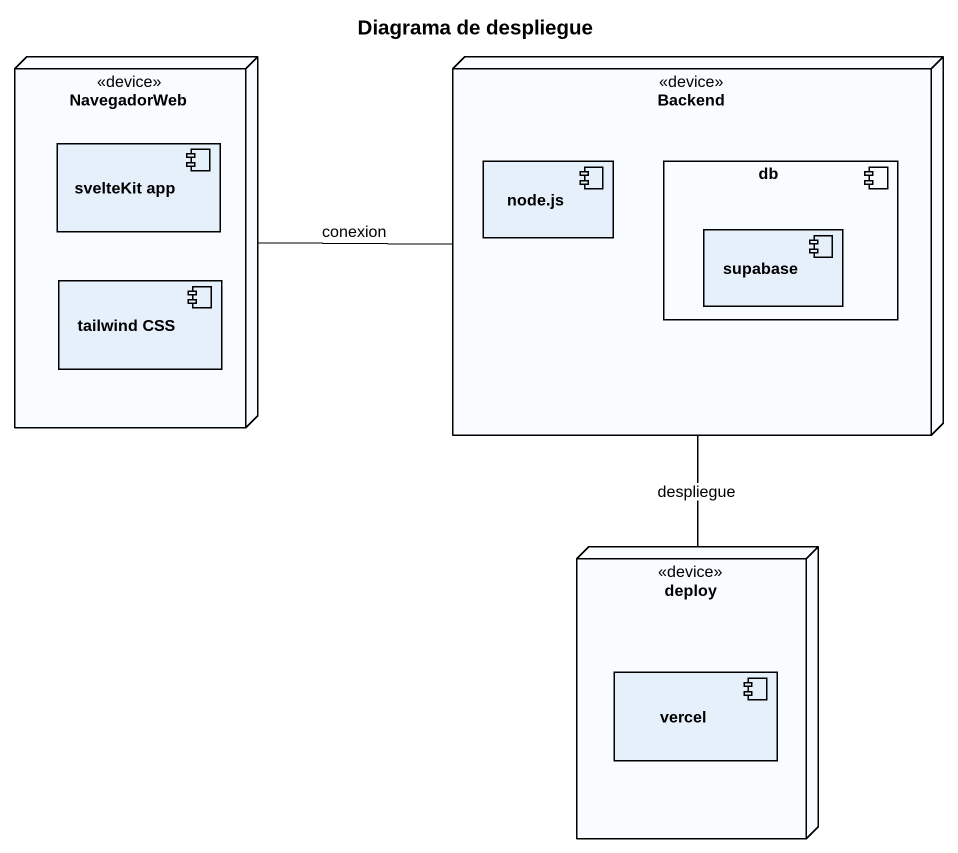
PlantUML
@startuml
title Diagrama de despliegue
node NavegadorWeb <<device>> {
  component "svelteKit app" as svelteKit_app
  component "tailwind CSS" as tailwind_CSS
}
node Backend <<device>> {
  component "node.js" as node_js
  component db {
    component supabase
  }
}
node deploy <<device>> {
  component vercel
}
NavegadorWeb -right- Backend : conexion
Backend -- deploy : despliegue
@enduml
